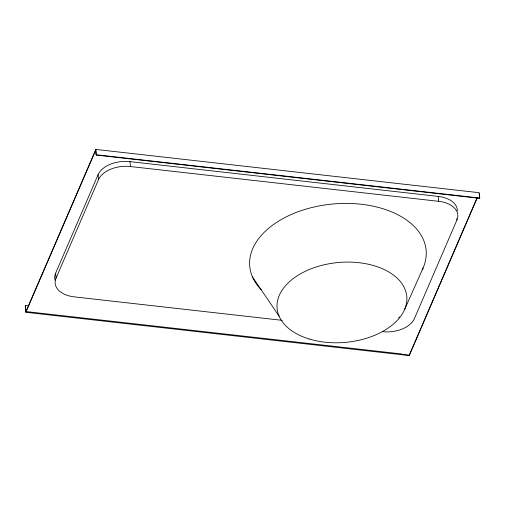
<?xml version="1.0" encoding="UTF-8"?>
<svg xmlns="http://www.w3.org/2000/svg" width="505" height="505" viewBox="0 0 505 505"><rect width="100%" height="100%" fill="white"/><g stroke="black" fill="none" stroke-linecap="round" stroke-linejoin="round"><path stroke-width="0.76" d="M28.52 305.777L25.389 305.424L25.25 305.74L25.843 312.286L409.271 355.564L477.294 197.783M477.086 197.771L409.233 355.154L401.715 354.302L401.854 353.986L25.944 311.553L95.843 149.436L479.264 192.714L479.75 198.029L479.611 198.351L96.19 155.073L95.742 150.168L25.843 312.286M96.19 155.073L95.843 149.436M55.058 280.218A26.045 16.034 -5.2 0 1 55.607 273.237L98.09 174.692A26.045 16.034 -5.2 0 1 130.006 161.625L438.252 196.42A26.045 16.034 -5.2 0 1 457.378 210.932M282.364 320.353L74.26 296.864A26.045 16.034 -5.2 0 1 56.055 278.141L98.538 179.597L98.09 174.692M456.779 218.646L456.905 220.047L414.416 318.592A26.045 16.034 -5.2 0 1 382.506 331.659M404.593 309.514L423.133 267.909M96.322 154.751L479.75 198.029M98.538 179.597A26.045 16.034 -5.2 0 1 130.454 166.536L438.694 201.325A26.045 16.034 -5.2 0 1 456.905 220.047M252.487 276.98L279.12 316.187M479.169 193.447L479.359 195.549M479.485 196.95L479.611 198.351M438.252 196.42L438.694 201.325M409.233 355.154L409.271 355.564M130.006 161.625L130.454 166.536M55.607 273.237L56.055 278.141M25.389 305.424L25.944 311.553M261.199 289.7A88.558 54.521 -5.2 0 1 328.471 204.475A88.558 54.521 -5.2 0 1 422.205 269.904M399.379 316.894A10.422 6.413 -5.2 0 1 398.754 317.98M309.18 338.994A65.12 40.091 -5.2 0 0 406.891 298.985A65.12 40.091 -5.2 0 0 309.754 269.342A65.12 40.091 -5.2 0 0 309.18 338.994"/></g></svg>
